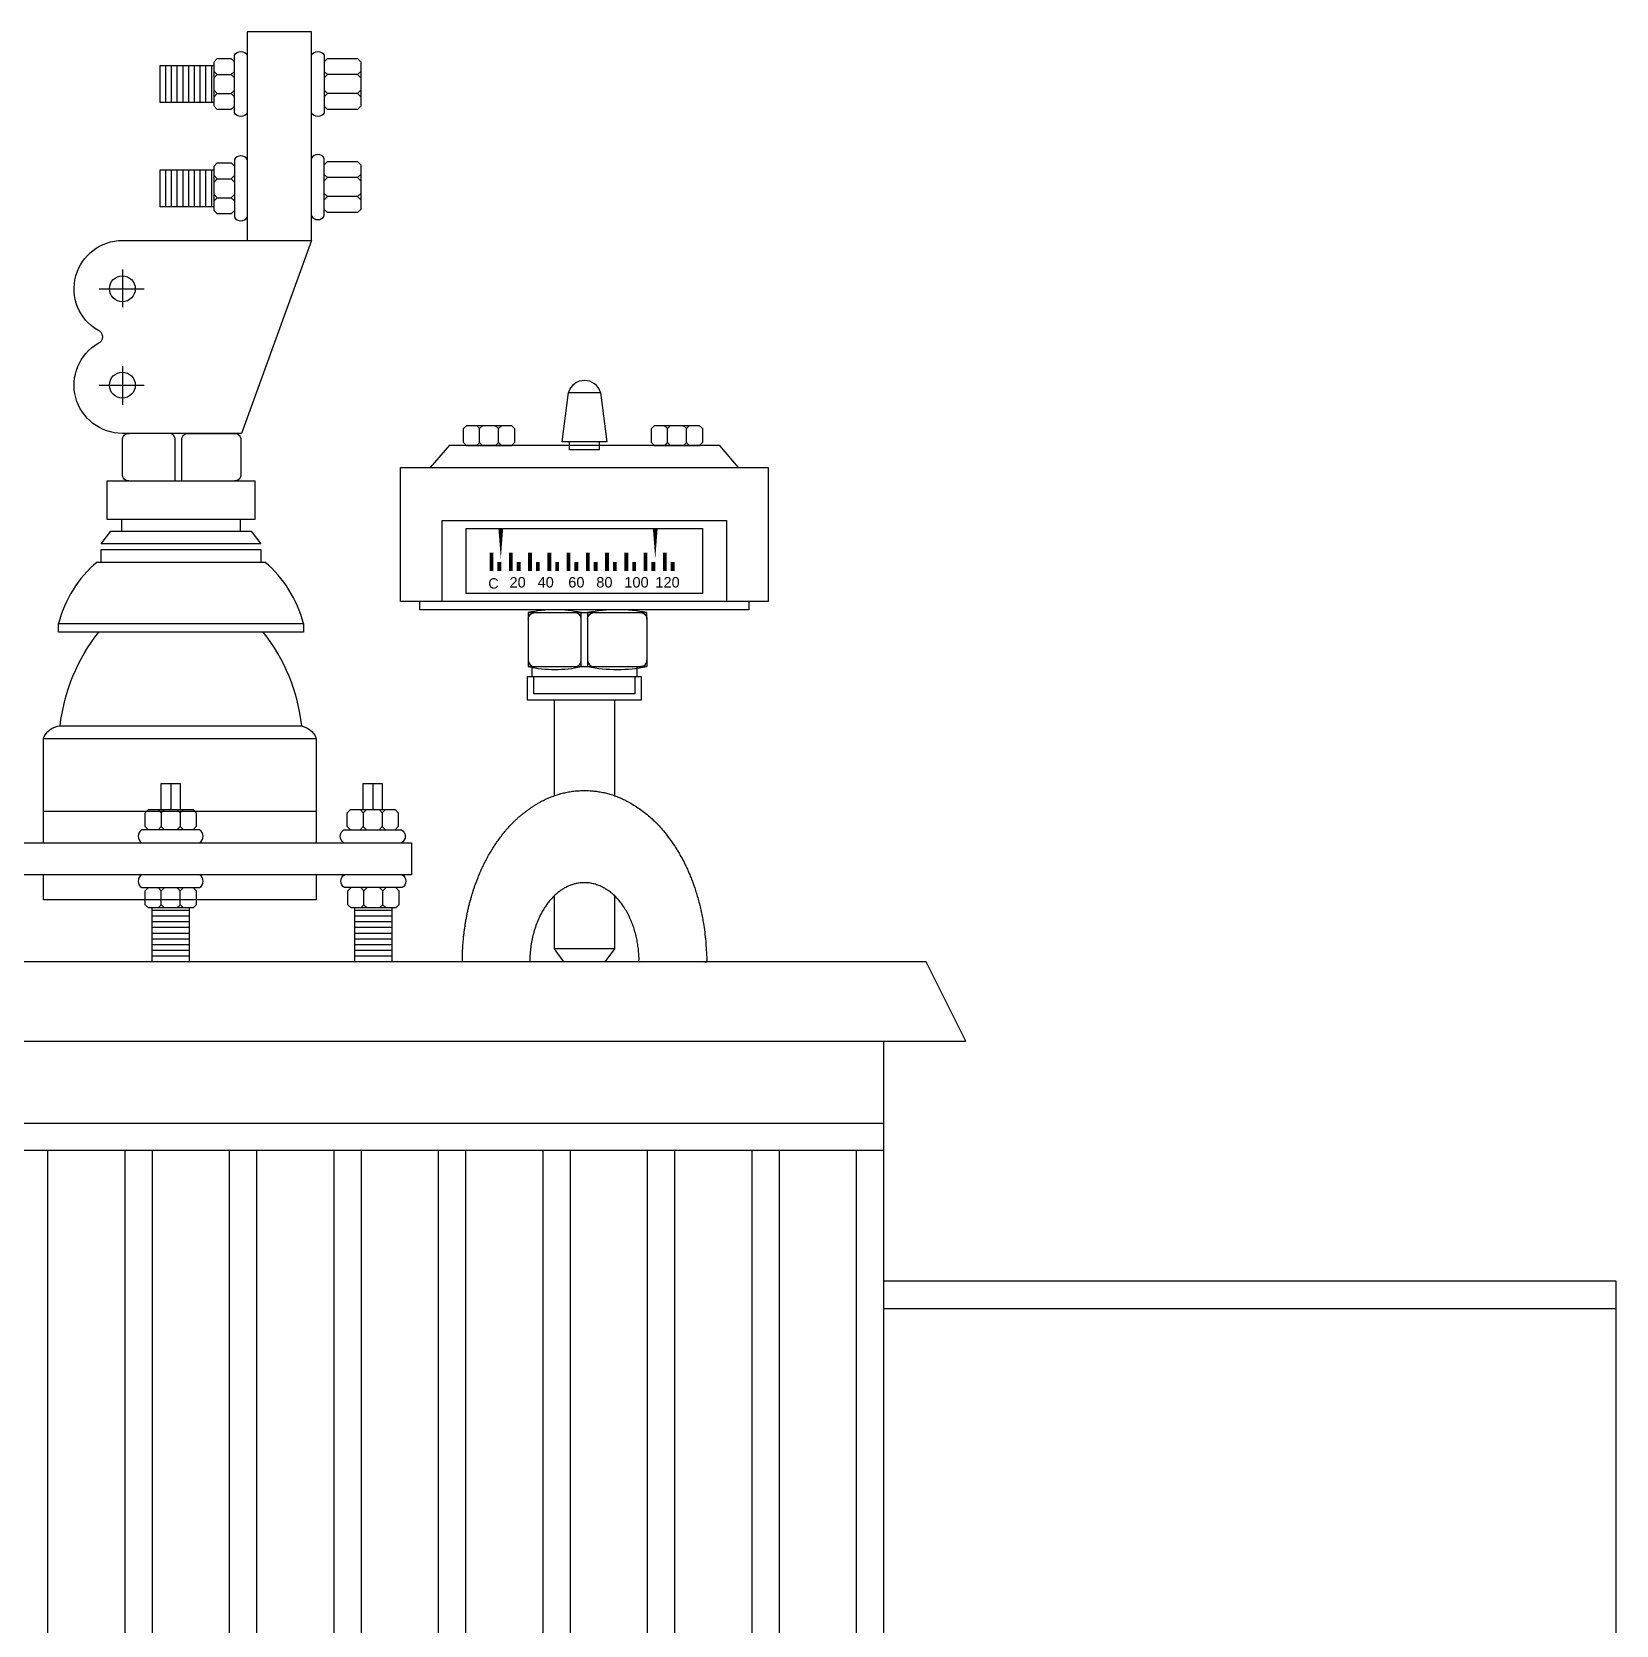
# Model space of a CAD drawing. Header units: millimetres. Extents: x 20927 to 53748, y 38421 to 54891.
# Drawn here: x 40324 to 40903, y 46067 to 46649 of the extents above; entities that cross this region are included whole.
import ezdxf

# ---------------------------------------------------------------- set-up
doc = ezdxf.new("R2010")
doc.units = ezdxf.units.MM
doc.linetypes.add('CENTERX2', pattern=[101.6, 63.5, -12.7, 12.7, -12.7])
doc.layers.add('Btrans.', color=2, linetype='Continuous')
doc.layers.add('HIGHT', color=8, linetype='Continuous')
doc.styles.get("Standard").update_dxf_attribs({"font": 'arial.ttf'})

msp = doc.modelspace()

# ---------------------------------------------------------------- linework, layer by layer
at = {"layer": 'Btrans.'}
for p, q in [((40635.16, 46280.26), (40635.16, 44467.64)), ((38965.16, 46250.26), (40635.16, 46250.26))]:
    msp.add_line(p, q, dxfattribs=at)
for points in [[(38949.61, 46309.16), (38935.16, 46280.26), (40665.16, 46280.26), (40650.71, 46309.16), (38953.19, 46309.16)], [(40635.16, 44635.91), (40902.66, 44635.91), (40902.66, 46192.59), (40635.16, 46192.59)], [(40635.16, 46182.59), (40902.66, 46182.59)]]:
    msp.add_lwpolyline(points, dxfattribs=at)
at = {"layer": 'HIGHT'}
for p, q in [((40373, 46623.03), (40373, 46636.54)), ((40375.1, 46623.03), (40375.1, 46636.54)), ((40377.19, 46623.03), (40377.19, 46636.54)), ((40379.28, 46623.03), (40379.28, 46636.54)), ((40381.38, 46623.03), (40381.38, 46636.54)), ((40383.47, 46623.03), (40383.47, 46636.54)), ((40385.56, 46623.03), (40385.56, 46636.54)), ((40387.66, 46623.03), (40387.66, 46636.54)), ((40389.75, 46623.03), (40389.75, 46636.54)), ((40390.63, 46634.4), (40391.81, 46633.23)), ((40396.89, 46633.23), (40398.06, 46634.4)), ((40444.17, 46634.4), (40442.99, 46633.23)), ((40390.63, 46627.49), (40391.81, 46626.31)), ((40444.17, 46625.14), (40442.99, 46626.31)), ((40373, 46584.95), (40373, 46598.46)), ((40375.1, 46584.95), (40375.1, 46598.46)), ((40377.19, 46584.95), (40377.19, 46598.46)), ((40379.28, 46584.95), (40379.28, 46598.46)), ((40381.38, 46584.95), (40381.38, 46598.46)), ((40383.47, 46584.95), (40383.47, 46598.46)), ((40385.56, 46584.95), (40385.56, 46598.46)), ((40387.66, 46584.95), (40387.66, 46598.46)), ((40389.75, 46584.95), (40389.75, 46598.46)), ((40390.63, 46596.32), (40391.81, 46595.14)), ((40396.89, 46595.14), (40398.06, 46596.32)), ((40444.17, 46596.76), (40442.99, 46595.59)), ((40391.81, 46588.23), (40396.89, 46588.23)), ((40442.99, 46588.68), (40432.05, 46588.68)), ((40487.6, 46503.94), (40486.42, 46505.12)), ((40494.51, 46503.94), (40493.34, 46505.12)), ((40556.18, 46498.86), (40556.18, 46503.94)), ((40563.1, 46498.86), (40563.1, 46503.94)), ((40486.42, 46497.69), (40487.6, 46498.86)), ((40493.34, 46497.69), (40494.51, 46498.86)), ((40374.8, 46374.32), (40374.8, 46364.83)), ((40448.59, 46374.32), (40448.59, 46364.83)), ((40371.34, 46363.66), (40371.34, 46358.58)), ((40377.08, 46364.83), (40378.25, 46363.66)), ((40445.12, 46363.66), (40445.12, 46358.58)), ((40452.04, 46363.66), (40452.04, 46358.58)), ((40378.25, 46358.58), (40377.08, 46357.4)), ((40371.34, 46335.14), (40372.51, 46336.31)), ((40378.25, 46335.14), (40377.08, 46336.31)), ((40445.34, 46335.14), (40446.51, 46336.31)), ((40452.26, 46335.14), (40453.43, 46336.31)), ((40381.53, 46328), (40368.02, 46328)), ((40381.53, 46325.9), (40368.02, 46325.9)), ((40377.08, 46328.88), (40378.25, 46330.05)), ((40455.54, 46328), (40442.03, 46328)), ((40455.54, 46325.9), (40442.03, 46325.9)), ((40453.43, 46328.88), (40452.26, 46330.05)), ((40381.53, 46323.81), (40368.02, 46323.81)), ((40381.53, 46321.72), (40368.02, 46321.72)), ((40381.53, 46319.62), (40368.02, 46319.62)), ((40455.54, 46323.81), (40442.03, 46323.81)), ((40455.54, 46321.72), (40442.03, 46321.72)), ((40455.54, 46319.62), (40442.03, 46319.62)), ((40381.53, 46317.53), (40368.02, 46317.53)), ((40381.53, 46315.44), (40368.02, 46315.44)), ((40381.53, 46313.34), (40368.02, 46313.34)), ((40455.54, 46317.53), (40442.03, 46317.53)), ((40455.54, 46315.44), (40442.03, 46315.44)), ((40455.54, 46313.34), (40442.03, 46313.34)), ((40381.53, 46311.25), (40368.02, 46311.25)), ((40455.54, 46311.25), (40442.03, 46311.25)), ((40329.83, 46240.26), (40329.83, 44578.23)), ((40357.99, 46240.26), (40357.99, 44578.23)), ((40367.99, 46240.26), (40367.99, 44578.23)), ((40396.16, 46240.26), (40396.16, 44578.23)), ((40406.16, 46240.26), (40406.16, 44578.23)), ((40434.33, 46240.26), (40434.33, 44578.23)), ((40444.33, 46240.26), (40444.33, 44578.23)), ((40472.49, 46240.26), (40472.49, 44578.23)), ((40482.49, 46240.26), (40482.49, 44578.23)), ((40510.66, 46240.26), (40510.66, 44578.23)), ((40520.66, 46240.26), (40520.66, 44578.23)), ((40548.83, 46240.26), (40548.83, 44578.23)), ((40558.83, 46240.26), (40558.83, 44578.23)), ((40586.99, 46240.26), (40586.99, 44578.23)), ((40596.99, 46240.26), (40596.99, 44578.23)), ((40625.16, 46240.26), (40625.16, 44578.23))]:
    msp.add_line(p, q, dxfattribs=at)
at = {"layer": 'HIGHT', "linetype": 'CENTERX2'}
for p, q in [((40357.14, 46562.03), (40357.14, 46548.28)), ((40348.67, 46555.01), (40365.08, 46555.01)), ((40357.14, 46526.77), (40357.14, 46512.67)), ((40348.67, 46519.82), (40365.08, 46519.82))]:
    msp.add_line(p, q, dxfattribs=at)
at = {"layer": 'HIGHT', "linetype": 'ByBlock'}
msp.add_line((40347.91, 46455.19), (40409.18, 46455.19), dxfattribs=at)
at = {"layer": 'HIGHT'}
for points, format in [([(40426.19, 46572.64), (40400.69, 46502.19), (40357.14, 46502.19, -0.767012), (40348.31, 46535.08, 0.731645), (40348.14, 46539.85, -0.762576), (40357.14, 46572.64), (40426.19, 46572.64), (40426.19, 46648.81), (40402.75, 46648.81), (40402.75, 46572.64)], "xyb"), ([(40402.75, 46619.22, -0.56779), (40398.06, 46619.22), (40398.06, 46640.32, -0.56779), (40402.75, 46640.32)], "xyb"), ([(40426.19, 46640.32, -0.56779), (40430.88, 46640.32), (40430.88, 46619.22, -0.56779), (40426.19, 46619.22)], "xyb"), ([(40426.19, 46581.59, 0.56779), (40430.88, 46581.59), (40430.88, 46602.68, 0.56779), (40426.19, 46602.68)], "xyb"), ([(40402.75, 46602.23, 0.56779), (40398.06, 46602.23), (40398.06, 46581.14, 0.56779), (40402.75, 46581.14)], "xyb"), ([(40376.46, 46484.82), (40376.46, 46499.85, 0.414214), (40374.12, 46502.19)], "xyb"), ([(40495.34, 46467.55, 1.76, 0, 0), (40495.34, 46456.33, 0, 0, 0)], "xyseb"), ([(40551.75, 46467.55, 1.76, 0, 0), (40551.75, 46456.33, 0, 0, 0)], "xyseb"), ([(40546.38, 46436.74), (40548.72, 46436.74, 0.098454), (40527.06, 46436.74), (40527.06, 46434.4, -0.414214), (40529.4, 46436.74)], "xyb"), ([(40527.06, 46434.4), (40527.06, 46419.37), (40527.06, 46417.03, 0.098454), (40548.72, 46417.03)], "xyb"), ([(40385.34, 46352.72, 0.56779), (40385.34, 46357.4), (40364.25, 46357.4, 0.56779), (40364.25, 46352.72)], "xyb"), ([(40438.04, 46352.72, -0.56779), (40438.04, 46357.4), (40459.13, 46357.4, -0.56779), (40459.13, 46352.72)], "xyb"), ([(40364.25, 46341, 0.56779), (40364.25, 46336.31), (40385.34, 46336.31, 0.56779), (40385.34, 46341)], "xyb"), ([(40459.35, 46341, -0.56779), (40459.35, 46336.31), (40438.25, 46336.31, -0.56779), (40438.25, 46341)], "xyb")]:
    msp.add_lwpolyline(points, format=format, dxfattribs=at)
for points in [[(40398.06, 46621.63), (40396.89, 46620.45), (40391.81, 46620.45), (40390.63, 46621.63), (40390.63, 46637.92), (40391.81, 46639.09), (40396.89, 46639.09), (40398.06, 46637.92)], [(40430.88, 46637.92), (40432.05, 46639.09), (40442.99, 46639.09), (40444.17, 46637.92), (40444.17, 46621.63), (40442.99, 46620.45), (40432.05, 46620.45), (40430.88, 46621.63)], [(40390.63, 46623.03), (40370.91, 46623.03), (40370.91, 46636.54), (40390.63, 46636.54)], [(40390.63, 46632.06), (40391.81, 46633.23), (40396.89, 46633.23), (40398.06, 46632.06)], [(40430.88, 46634.4), (40432.05, 46633.23), (40430.88, 46632.06)], [(40444.17, 46632.06), (40442.99, 46633.23), (40432.05, 46633.23)], [(40398.06, 46625.14), (40396.89, 46626.31), (40398.06, 46627.49)], [(40430.88, 46627.49), (40432.05, 46626.31), (40430.88, 46625.14)], [(40444.17, 46627.49), (40442.99, 46626.31), (40432.05, 46626.31)], [(40390.63, 46625.14), (40391.81, 46626.31), (40396.89, 46626.31)], [(40390.63, 46584.95), (40370.91, 46584.95), (40370.91, 46598.46), (40390.63, 46598.46)], [(40398.06, 46583.54), (40396.89, 46582.37), (40391.81, 46582.37), (40390.63, 46583.54), (40390.63, 46599.83), (40391.81, 46601), (40396.89, 46601), (40398.06, 46599.83)], [(40430.88, 46600.28), (40432.05, 46601.45), (40442.99, 46601.45), (40444.17, 46600.28), (40444.17, 46583.99), (40442.99, 46582.82), (40432.05, 46582.82), (40430.88, 46583.99)], [(40390.63, 46593.97), (40391.81, 46595.14), (40396.89, 46595.14), (40398.06, 46593.97)], [(40430.88, 46596.76), (40432.05, 46595.59), (40430.88, 46594.42)], [(40444.17, 46594.42), (40442.99, 46595.59), (40432.05, 46595.59)], [(40390.63, 46589.4), (40391.81, 46588.23), (40390.63, 46587.06)], [(40398.06, 46587.06), (40396.89, 46588.23), (40398.06, 46589.4)], [(40430.88, 46587.5), (40432.05, 46588.68), (40430.88, 46589.85)], [(40444.17, 46589.85), (40442.99, 46588.68), (40444.17, 46587.5)], [(40488.77, 46497.69), (40487.6, 46498.86), (40487.6, 46503.94), (40488.77, 46505.12)], [(40495.68, 46497.69), (40494.51, 46498.86), (40494.51, 46503.94), (40495.68, 46505.12)], [(40557.36, 46505.12), (40556.18, 46503.94), (40555.01, 46505.12)], [(40564.27, 46505.12), (40563.1, 46503.94), (40561.93, 46505.12)], [(40469.67, 46489.75), (40476.7, 46497.9), (40575.04, 46497.9), (40582.07, 46489.75)], [(40531.32, 46499.05), (40531.32, 46496.21), (40520.42, 46496.21), (40520.42, 46499.05)], [(40555.01, 46497.69), (40556.18, 46498.86), (40557.36, 46497.69)], [(40561.93, 46497.69), (40563.1, 46498.86), (40564.27, 46497.69)], [(40473.96, 46440.82), (40473.96, 46470.34), (40577.79, 46470.34), (40577.79, 46440.82)], [(40585.98, 46440.82), (40585.98, 46437.81), (40465.76, 46437.81), (40465.76, 46440.82)], [(40548.72, 46434.4), (40548.72, 46419.37), (40548.72, 46417.03), (40546.38, 46417.03)], [(40506.76, 46413.39), (40506.76, 46417.03)], [(40544.31, 46413.39), (40544.31, 46407.14), (40507.46, 46407.14), (40507.46, 46413.39)], [(40545.01, 46417.03), (40545.01, 46413.39)], [(40514.89, 46369.86), (40514.89, 46404.79)], [(40536.88, 46404.79), (40536.88, 46369.86)], [(40371.34, 46364.83), (40371.34, 46374.32), (40378.27, 46374.32), (40378.27, 46364.83)], [(40445.12, 46364.83), (40445.12, 46374.32), (40452.06, 46374.32), (40452.06, 46364.83)], [(40366.65, 46357.4), (40365.48, 46358.58), (40365.48, 46363.66), (40366.65, 46364.83), (40382.94, 46364.83), (40384.11, 46363.66), (40384.11, 46358.58), (40382.94, 46357.4)], [(40370.16, 46364.83), (40371.34, 46363.66), (40372.51, 46364.83)], [(40379.42, 46364.83), (40378.25, 46363.66), (40378.25, 46358.58), (40379.42, 46357.4)], [(40440.44, 46357.4), (40439.27, 46358.58), (40439.27, 46363.66), (40440.44, 46364.83), (40456.73, 46364.83), (40457.9, 46363.66), (40457.9, 46358.58), (40456.73, 46357.4)], [(40443.95, 46364.83), (40445.12, 46363.66), (40446.3, 46364.83)], [(40450.87, 46364.83), (40452.04, 46363.66), (40453.21, 46364.83)], [(40372.51, 46357.4), (40371.34, 46358.58), (40370.16, 46357.4)], [(40446.3, 46357.4), (40445.12, 46358.58), (40443.95, 46357.4)], [(40450.87, 46357.4), (40452.04, 46358.58), (40453.21, 46357.4)], [(40234.24, 46352.72), (40462.68, 46352.72), (40462.68, 46341), (40143.35, 46341), (40143.35, 46352.72), (40228.25, 46352.72)], [(40382.94, 46336.31), (40384.11, 46335.14), (40384.11, 46330.05), (40382.94, 46328.88), (40366.65, 46328.88), (40365.48, 46330.05), (40365.48, 46335.14), (40366.65, 46336.31)], [(40371.34, 46330.05), (40371.34, 46335.14), (40370.16, 46336.31)], [(40379.42, 46328.88), (40378.25, 46330.05), (40378.25, 46335.14), (40379.42, 46336.31)], [(40456.95, 46336.31), (40458.12, 46335.14), (40458.12, 46330.05), (40456.95, 46328.88), (40440.66, 46328.88), (40439.48, 46330.05), (40439.48, 46335.14), (40440.66, 46336.31)], [(40445.34, 46330.05), (40445.34, 46335.14), (40444.17, 46336.31)], [(40451.09, 46328.88), (40452.26, 46330.05), (40452.26, 46335.14), (40451.09, 46336.31)], [(40536.88, 46333.32), (40536.88, 46314.01), (40514.89, 46314.01), (40514.89, 46333.32)], [(40381.53, 46328.88), (40381.53, 46309.16), (40368.02, 46309.16), (40368.02, 46328.88)], [(40370.16, 46328.88), (40371.34, 46330.05), (40372.51, 46328.88)], [(40455.54, 46328.88), (40455.54, 46309.16), (40442.03, 46309.16), (40442.03, 46328.88)], [(40444.17, 46328.88), (40445.34, 46330.05), (40446.51, 46328.88)], [(40536.88, 46314.01), (40533.37, 46309.16), (40518.4, 46309.16), (40514.89, 46314.01)], [(40635.16, 46240.26), (39820.16, 46240.26), (39820.16, 44568.59)]]:
    msp.add_lwpolyline(points, dxfattribs=at)
for points in [[(40520.04, 46517.14), (40531.71, 46517.14), (40534.05, 46499.05), (40517.69, 46499.05)], [(40481.74, 46503.94), (40482.91, 46505.12), (40499.2, 46505.12), (40500.37, 46503.94), (40500.37, 46498.86), (40499.2, 46497.69), (40482.91, 46497.69), (40481.74, 46498.86)], [(40550.32, 46498.86), (40550.32, 46503.94), (40551.5, 46505.12), (40567.79, 46505.12), (40568.96, 46503.94), (40568.96, 46498.86), (40567.79, 46497.69), (40551.5, 46497.69)], [(40458.76, 46489.75), (40592.98, 46489.75), (40592.98, 46440.82), (40458.76, 46440.82)], [(40482.74, 46467.41), (40569, 46467.41), (40569, 46443.75), (40482.74, 46443.75)], [(40505.12, 46413.39), (40546.65, 46413.39), (40546.65, 46404.79), (40505.12, 46404.79)]]:
    msp.add_lwpolyline(points, close=True, dxfattribs=at)
at = {"layer": 'HIGHT', "linetype": 'ByBlock'}
for points in [[(40359.48, 46484.82, -0.414214), (40357.14, 46487.16), (40357.14, 46499.85, -0.414214), (40359.48, 46502.19)], [(40378.8, 46484.82), (40378.8, 46499.85, -0.414214), (40381.15, 46502.19), (40398.12, 46502.19, -0.414214), (40400.46, 46499.85), (40400.46, 46487.16, -0.414214), (40398.12, 46484.82)], [(40505.39, 46417.03, 0.110221), (40524.71, 46417.03), (40524.71, 46436.74, 0.110221), (40505.39, 46436.74), (40529.4, 46436.74), (40546.38, 46436.74, -0.414214), (40548.72, 46434.4), (40548.72, 46436.74)], [(40505.39, 46436.74), (40505.39, 46434.4, -0.414214), (40507.74, 46436.74)], [(40328.34, 46352.72), (40328.34, 46390.77, -0.302706), (40334.41, 46395.38, -0.13826), (40348.48, 46429.64)], [(40334.41, 46395.38), (40422.67, 46395.38, 0.13826), (40408.61, 46429.64)], [(40505.39, 46434.4), (40505.39, 46419.37, 0.414214), (40507.74, 46417.03)], [(40505.39, 46419.37), (40505.39, 46417.03), (40529.4, 46417.03), (40546.38, 46417.03, 0.414214), (40548.72, 46419.37)], [(40421.84, 46395.38, -0.302706), (40427.92, 46390.77), (40427.92, 46352.72)]]:
    msp.add_lwpolyline(points, format="xyb", dxfattribs=at)
for points in [[(40351.57, 46484.82), (40405.51, 46484.82), (40405.51, 46470.72), (40351.57, 46470.72)], [(40352.92, 46466.5), (40404.17, 46466.5), (40407.68, 46461.89), (40349.4, 46461.89)], [(40333.85, 46432.75), (40423.24, 46432.75), (40423.24, 46429.64), (40333.85, 46429.64)]]:
    msp.add_lwpolyline(points, close=True, dxfattribs=at)
for points in [[(40356.91, 46466.5), (40356.91, 46470.72)], [(40400.17, 46470.72), (40400.17, 46466.5)], [(40349.4, 46455.19), (40349.4, 46459.8), (40407.68, 46459.8), (40407.68, 46455.19)], [(40328.34, 46390.77), (40427.92, 46390.77)], [(40328.34, 46364.23), (40427.92, 46364.23)], [(40427.92, 46341), (40427.92, 46331.89), (40328.34, 46331.89), (40328.34, 46341)]]:
    msp.add_lwpolyline(points, dxfattribs=at)
at = {"layer": 'HIGHT'}
for centre in [(40357.14, 46555.01), (40357.14, 46519.82)]:
    msp.add_circle(centre, 4.73, dxfattribs=at)
for centre, radius, start, end in [((40525.87, 46515.44), 6.08, 16.16751, 163.83249), ((40522.37, 46434.4), 2.34, 0, 90), ((40522.37, 46419.37), 2.34, 270, 0)]:
    msp.add_arc(centre, radius, start, end, dxfattribs=at)
at = {"layer": 'HIGHT', "linetype": 'ByBlock'}
for centre, radius, start, end in [((40375.82, 46422.07), 43.32, 130.12486, 165.72044), ((40381.26, 46422.07), 43.32, 14.27956, 49.87514), ((40529.4, 46419.37), 2.34, 180, 270)]:
    msp.add_arc(centre, radius, start, end, dxfattribs=at)
at = {"layer": 'HIGHT'}
msp.add_rational_spline([(40481.29, 46309.16), (40481.29, 46315.15), (40482.1, 46321.09), (40483.45, 46331.25), (40487.32, 46340.73), (40490.66, 46348.96), (40496.16, 46355.95), (40501.95, 46363.4), (40510.28, 46367.86), (40525.88, 46376.21), (40541.49, 46367.86), (40549.23, 46363.73), (40554.79, 46356.95), (40562.7, 46347.29), (40566.41, 46335.38), (40570.51, 46322.59), (40570.48, 46309.16), (40558.16, 46309.16), (40545.84, 46309.16), (40545.84, 46338.12), (40525.88, 46338.12), (40505.93, 46338.12), (40505.93, 46309.16)], [1, 0.997651355028, 1, 0.991835439668, 1, 0.990029856328, 1, 0.978105417092, 1, 0.881610107856, 1, 0.980735144371, 1, 0.981643522936, 1, 0.987843244891, 1, 1, 1, 0.707106781187, 1, 0.707106781187, 1], degree=2, knots=[0, 0, 0, 0.1371, 0.1371, 0.392845, 0.392845, 0.675501, 0.675501, 1.094785, 1.094785, 2.077852, 2.077852, 2.471065, 2.471065, 2.854866, 2.854866, 3.167039, 3.167039, 4.167039, 4.167039, 5.737835, 5.737835, 7.308632, 7.308632, 7.308632], dxfattribs=at)
for points in [[(40492.66, 46458.61), (40491.26, 46458.61), (40492.66, 46451.95), (40491.26, 46451.95)], [(40499.69, 46458.61), (40498.29, 46458.61), (40499.69, 46451.95), (40498.29, 46451.95)], [(40506.73, 46458.61), (40505.32, 46458.61), (40506.73, 46451.95), (40505.32, 46451.95)], [(40513.76, 46458.61), (40512.35, 46458.61), (40513.76, 46451.95), (40512.35, 46451.95)], [(40520.79, 46458.61), (40519.38, 46458.61), (40520.79, 46451.95), (40519.38, 46451.95)], [(40527.82, 46458.61), (40526.41, 46458.61), (40527.82, 46451.95), (40526.41, 46451.95)], [(40534.85, 46458.61), (40533.44, 46458.61), (40534.85, 46451.95), (40533.44, 46451.95)], [(40541.88, 46458.61), (40540.48, 46458.61), (40541.88, 46451.95), (40540.48, 46451.95)], [(40548.91, 46458.61), (40547.51, 46458.61), (40548.91, 46451.95), (40547.51, 46451.95)], [(40555.94, 46458.61), (40554.54, 46458.61), (40555.94, 46451.95), (40554.54, 46451.95)], [(40495.51, 46455.28), (40494.11, 46455.28), (40495.51, 46451.95), (40494.11, 46451.95)], [(40502.55, 46455.28), (40501.14, 46455.28), (40502.55, 46451.95), (40501.14, 46451.95)], [(40509.58, 46455.28), (40508.17, 46455.28), (40509.58, 46451.95), (40508.17, 46451.95)], [(40516.61, 46455.28), (40515.2, 46455.28), (40516.61, 46451.95), (40515.2, 46451.95)], [(40523.64, 46455.28), (40522.23, 46455.28), (40523.64, 46451.95), (40522.23, 46451.95)], [(40530.67, 46455.28), (40529.26, 46455.28), (40530.67, 46451.95), (40529.26, 46451.95)], [(40537.7, 46455.28), (40536.3, 46455.28), (40537.7, 46451.95), (40536.3, 46451.95)], [(40544.73, 46455.28), (40543.33, 46455.28), (40544.73, 46451.95), (40543.33, 46451.95)], [(40551.76, 46455.28), (40550.36, 46455.28), (40551.76, 46451.95), (40550.36, 46451.95)], [(40558.8, 46455.28), (40557.39, 46455.28), (40558.8, 46451.95), (40557.39, 46451.95)]]:
    msp.add_trace(points, dxfattribs=at)

# ---------------------------------------------------------------- texts
for s, height, p in [('C', 3.81, (40490.74, 46445.5)), ('20', 3.809, (40498.52, 46445.91)), ('40', 3.809, (40508.77, 46445.91)), ('60', 3.809, (40519.97, 46445.91)), ('80', 3.809, (40530.21, 46445.91)), ('100', 3.809, (40540.46, 46445.91)), ('120', 3.809, (40551.79, 46445.91))]:
    msp.add_text(s, height=height, dxfattribs=at).set_placement(p)

doc.saveas('drawing.dxf')
